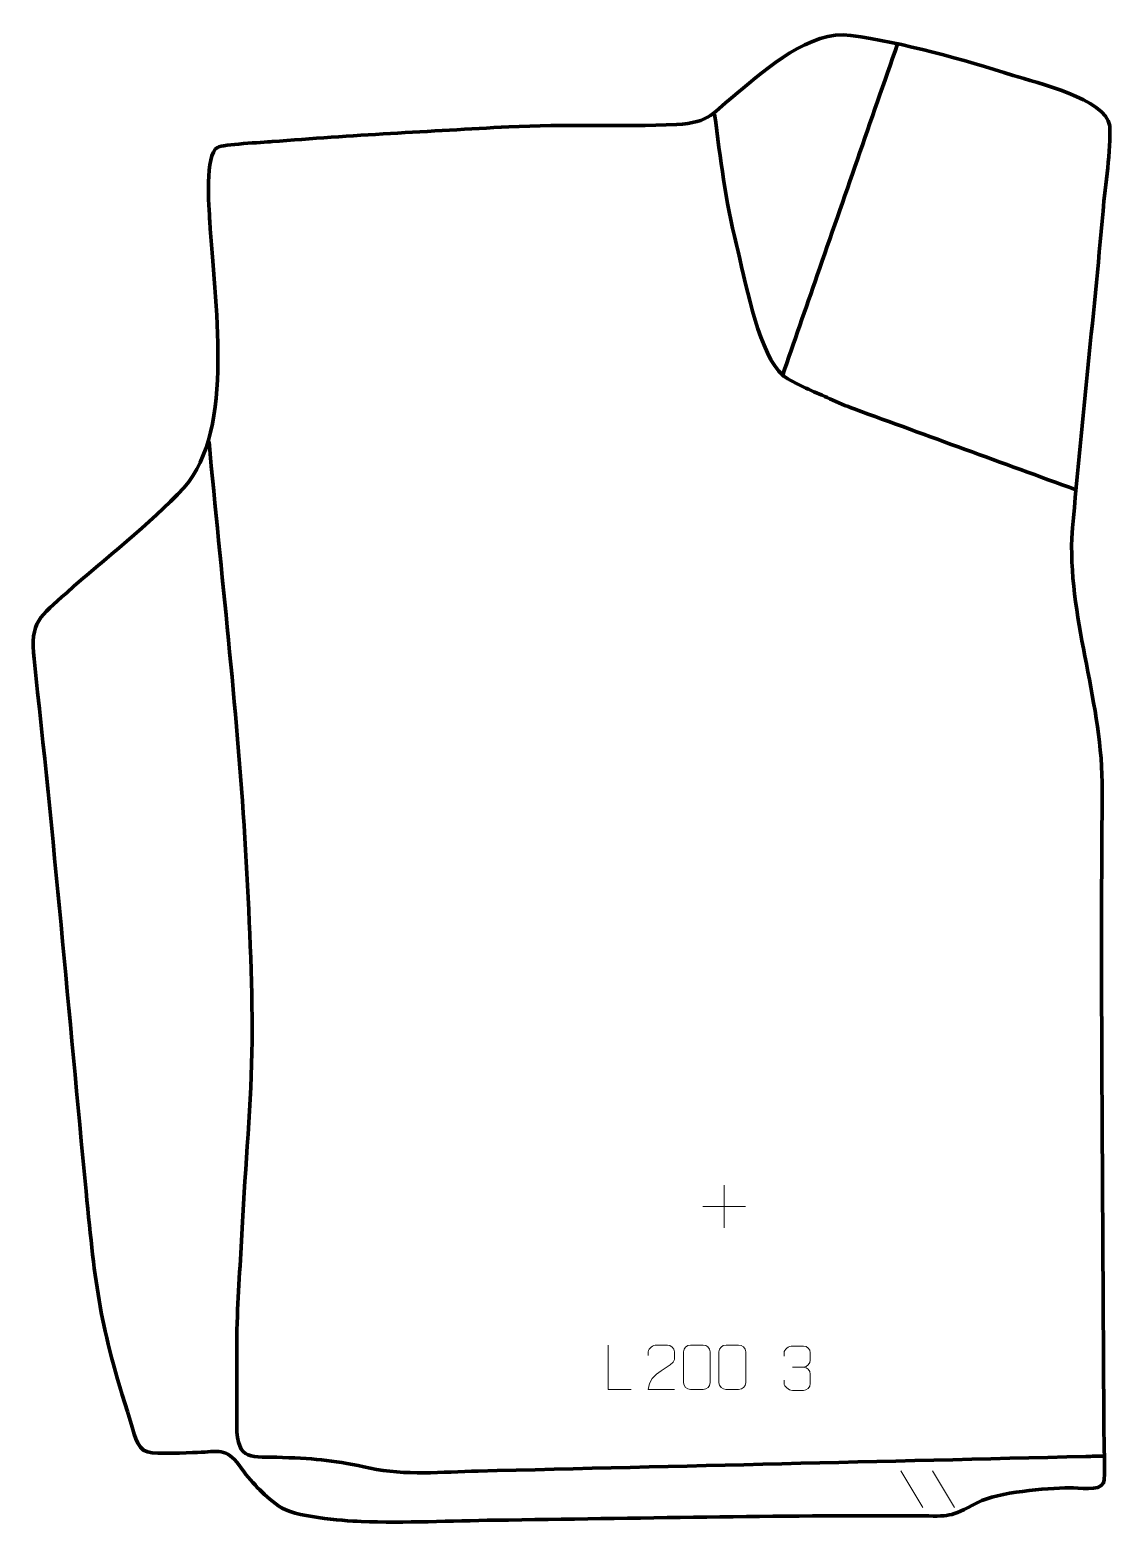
# Model space of a CAD drawing. Header units: millimetres. Extents: x -677 to -68, y 28 to 868.
import ezdxf

# ---------------------------------------------------------------- set-up
doc = ezdxf.new("R2010")
doc.units = ezdxf.units.MM
doc.header["$MEASUREMENT"] = 0
doc.layers.add('layer 2', color=7, linetype='Continuous')
doc.layers.add('layer 3', color=7, linetype='Continuous')

msp = doc.modelspace()

# ---------------------------------------------------------------- linework, layer by layer
at = {"layer": 'layer 2', "color": 142, "lineweight": 158}
for points, knots in [([(-253.2173, 673.5226), (-246.6668, 692.3955), (-240.1163, 711.2683), (-233.5658, 730.1412), (-233.5658, 730.1412), (-218.4996, 773.5487), (-203.4335, 816.9564), (-188.3673, 860.3639)], [0, 0, 0, 0, 0.33333333, 0.33333333, 0.33333333, 0.33333333, 1, 1, 1, 1]), ([(-291.387, 820.7997), (-287.9304, 795.1051), (-285.3566, 772.6864), (-279.0961, 747.2919), (-279.0961, 747.2919), (-274.348, 728.0322), (-267.635, 690.6994), (-255.219, 676.0989), (-255.219, 676.0989), (-254.2136, 674.9771), (-253.4262, 674.2871), (-252.2908, 673.321), (-252.2908, 673.321), (-252.2908, 673.321), (-251.2041, 672.534), (-251.2041, 672.534), (-251.2041, 672.534), (-251.2041, 672.534), (-250.1167, 671.8223), (-250.1167, 671.8223), (-250.1167, 671.8223), (-243.0782, 667.68), (-234.0457, 664.0208), (-226.5054, 660.5727), (-226.5054, 660.5727), (-221.9026, 658.4476), (-217.5023, 656.6183), (-212.747, 654.855), (-212.747, 654.855), (-171.1467, 639.69), (-129.5464, 624.5251), (-87.9461, 609.3601)], [0, 0, 0, 0, 0.11111111, 0.11111111, 0.11111111, 0.11111111, 0.22222222, 0.22222222, 0.22222222, 0.22222222, 0.33333333, 0.33333333, 0.33333333, 0.33333333, 0.44444444, 0.44444444, 0.44444444, 0.44444444, 0.55555556, 0.55555556, 0.55555556, 0.55555556, 0.66666667, 0.66666667, 0.66666667, 0.66666667, 0.77777778, 0.77777778, 0.77777778, 0.77777778, 1, 1, 1, 1]), ([(-575.9409, 636.5321), (-569.1252, 562.4995), (-560.3185, 487.5103), (-555.7135, 413.419), (-555.7135, 413.419), (-553.616, 378.0802), (-551.8362, 340.9383), (-551.6779, 305.578), (-551.6779, 305.578), (-551.5246, 271.3399), (-555.0251, 235.2848), (-556.8934, 200.8866), (-556.8934, 200.8866), (-557.9152, 182.0728), (-559.1026, 163.151), (-559.9953, 144.3472), (-559.9953, 144.3472), (-560.6616, 123.7358), (-560.0343, 103.2994), (-560.3542, 82.7297), (-560.3542, 82.7297), (-559.9236, 62.0213), (-552.378, 65.509), (-534.497, 64.8414), (-534.497, 64.8414), (-515.0364, 64.1097), (-504.3797, 63.0196), (-485.2717, 58.8361), (-485.2717, 58.8361), (-465.6528, 54.5408), (-444.4982, 56.7049), (-424.4387, 57.1831), (-424.4387, 57.1831), (-310.4376, 59.902), (-196.4371, 62.6497), (-82.4363, 65.3837), (-82.4363, 65.3837), (-82.4363, 65.3837), (-80.9363, 65.4197), (-80.9363, 65.4197), (-80.9363, 65.4197), (-77.9361, 65.4916), (-74.9358, 65.5636), (-71.9357, 65.6355)], [0, 0, 0, 0, 0.08333333, 0.08333333, 0.08333333, 0.08333333, 0.16666667, 0.16666667, 0.16666667, 0.16666667, 0.25, 0.25, 0.25, 0.25, 0.33333333, 0.33333333, 0.33333333, 0.33333333, 0.41666667, 0.41666667, 0.41666667, 0.41666667, 0.5, 0.5, 0.5, 0.5, 0.58333333, 0.58333333, 0.58333333, 0.58333333, 0.66666667, 0.66666667, 0.66666667, 0.66666667, 0.75, 0.75, 0.75, 0.75, 0.83333333, 0.83333333, 0.83333333, 0.83333333, 1, 1, 1, 1])]:
    msp.add_open_spline(points, degree=3, knots=knots, dxfattribs=at)
at = {"layer": 'layer 2', "color": 250, "lineweight": 9}
for points in [[(-286.0334, 218.0423), (-286.0334, 218.0423), (-286.0334, 194.0644), (-286.0334, 194.0644)], [(-298.0223, 206.0533), (-298.0223, 206.0533), (-274.0444, 206.0533), (-274.0444, 206.0533)], [(-247.5371, 115.6092), (-247.5371, 115.6092), (-241.3407, 115.6092), (-241.3407, 115.6092)], [(-186.4704, 57.3059), (-186.4704, 57.3059), (-174.1061, 36.7616), (-174.1061, 36.7616)], [(-168.7405, 57.3059), (-168.7405, 57.3059), (-156.3762, 36.7616), (-156.3762, 36.7616)]]:
    msp.add_open_spline(points, degree=3, dxfattribs=at)
for points, knots in [([(-338.3916, 103.1324), (-338.3916, 103.1324), (-351.3407, 103.1324), (-351.3407, 103.1324), (-351.3407, 103.1324), (-351.3407, 103.1324), (-351.3407, 128.086), (-351.3407, 128.086)], [0, 0, 0, 0, 0.33333333, 0.33333333, 0.33333333, 0.33333333, 1, 1, 1, 1]), ([(-313.9693, 103.1221), (-318.8837, 103.1224), (-323.7981, 103.1224), (-328.7122, 103.1221), (-328.7122, 103.1221), (-328.7122, 113.0544), (-314.0612, 115.6956), (-313.9693, 120.0059), (-313.9693, 120.0059), (-313.9696, 121.43), (-313.9696, 122.8537), (-313.9693, 124.277), (-313.9693, 124.277), (-313.9862, 126.3541), (-316.109, 128.0789), (-317.78, 128.0962), (-317.78, 128.0962), (-319.8532, 128.0958), (-321.9261, 128.0958), (-323.9985, 128.0962), (-323.9985, 128.0962), (-325.8206, 128.1127), (-328.6453, 126.3206), (-328.7122, 124.227), (-328.7122, 124.227), (-328.7122, 124.227), (-328.7122, 122.1722), (-328.7122, 122.1722)], [0, 0, 0, 0, 0.125, 0.125, 0.125, 0.125, 0.25, 0.25, 0.25, 0.25, 0.375, 0.375, 0.375, 0.375, 0.5, 0.5, 0.5, 0.5, 0.625, 0.625, 0.625, 0.625, 0.75, 0.75, 0.75, 0.75, 1, 1, 1, 1]), ([(-304.9214, 128.1085), (-302.5553, 128.1085), (-300.1888, 128.1085), (-297.8223, 128.1085), (-297.8223, 128.1085), (-295.8418, 128.1441), (-293.8158, 126.6498), (-293.7887, 124.2077), (-293.7887, 124.2077), (-293.7891, 118.4503), (-293.7891, 112.6925), (-293.7887, 106.9343), (-293.7887, 106.9343), (-293.9308, 104.6067), (-295.6372, 103.1244), (-297.8223, 103.1136), (-297.8223, 103.1136), (-300.1947, 103.114), (-302.5671, 103.114), (-304.9391, 103.1136), (-304.9391, 103.1136), (-306.8976, 103.008), (-308.904, 104.8959), (-308.8926, 106.9169), (-308.8926, 106.9169), (-308.8922, 112.6975), (-308.8922, 118.4778), (-308.8926, 124.2576), (-308.8926, 124.2576), (-308.8883, 126.3996), (-307.1112, 128.1221), (-304.9214, 128.1085)], [0, 0, 0, 0, 0.11111111, 0.11111111, 0.11111111, 0.11111111, 0.22222222, 0.22222222, 0.22222222, 0.22222222, 0.33333333, 0.33333333, 0.33333333, 0.33333333, 0.44444444, 0.44444444, 0.44444444, 0.44444444, 0.55555556, 0.55555556, 0.55555556, 0.55555556, 0.66666667, 0.66666667, 0.66666667, 0.66666667, 0.77777778, 0.77777778, 0.77777778, 0.77777778, 1, 1, 1, 1]), ([(-284.9214, 128.1085), (-282.5553, 128.1085), (-280.1888, 128.1085), (-277.8223, 128.1085), (-277.8223, 128.1085), (-275.8418, 128.1441), (-273.8158, 126.6498), (-273.7887, 124.2077), (-273.7887, 124.2077), (-273.7891, 118.4503), (-273.7891, 112.6925), (-273.7887, 106.9343), (-273.7887, 106.9343), (-273.9308, 104.6067), (-275.6372, 103.1244), (-277.8223, 103.1136), (-277.8223, 103.1136), (-280.1947, 103.114), (-282.5671, 103.114), (-284.9391, 103.1136), (-284.9391, 103.1136), (-286.8976, 103.008), (-288.904, 104.8959), (-288.8926, 106.9169), (-288.8926, 106.9169), (-288.8922, 112.6975), (-288.8922, 118.4778), (-288.8926, 124.2576), (-288.8926, 124.2576), (-288.8883, 126.3996), (-287.1112, 128.1221), (-284.9214, 128.1085)], [0, 0, 0, 0, 0.11111111, 0.11111111, 0.11111111, 0.11111111, 0.22222222, 0.22222222, 0.22222222, 0.22222222, 0.33333333, 0.33333333, 0.33333333, 0.33333333, 0.44444444, 0.44444444, 0.44444444, 0.44444444, 0.55555556, 0.55555556, 0.55555556, 0.55555556, 0.66666667, 0.66666667, 0.66666667, 0.66666667, 0.77777778, 0.77777778, 0.77777778, 0.77777778, 1, 1, 1, 1]), ([(-252.2468, 121.8544), (-252.2468, 121.8544), (-252.2468, 123.7116), (-252.2468, 123.7116), (-252.2468, 123.7116), (-252.2611, 125.4535), (-249.5966, 127.5716), (-247.5375, 127.5489), (-247.5375, 127.5489), (-245.4734, 127.5489), (-243.4094, 127.5489), (-241.3457, 127.5489), (-241.3457, 127.5489), (-239.1512, 127.5577), (-237.5529, 125.7109), (-237.5085, 123.7988), (-237.5085, 123.7988), (-237.5089, 122.3637), (-237.5089, 120.9286), (-237.5085, 119.4931), (-237.5085, 119.4931), (-237.5571, 117.8396), (-239.1597, 115.6096), (-241.358, 115.6196), (-241.358, 115.6196), (-239.1543, 115.6084), (-237.5463, 113.8052), (-237.4923, 111.7457), (-237.4923, 111.7457), (-237.4927, 109.961), (-237.4927, 108.1763), (-237.4923, 106.3912), (-237.4923, 106.3912), (-237.4822, 104.3298), (-239.5371, 102.5667), (-241.358, 102.5748), (-241.358, 102.5748), (-243.4233, 102.5751), (-245.4885, 102.5751), (-247.5541, 102.5748), (-247.5541, 102.5748), (-249.7227, 102.5863), (-252.2537, 104.9865), (-252.2723, 106.4483), (-252.2723, 106.4483), (-252.2723, 106.4483), (-252.2723, 108.3569), (-252.2723, 108.3569)], [0, 0, 0, 0, 0.07692308, 0.07692308, 0.07692308, 0.07692308, 0.15384615, 0.15384615, 0.15384615, 0.15384615, 0.23076923, 0.23076923, 0.23076923, 0.23076923, 0.30769231, 0.30769231, 0.30769231, 0.30769231, 0.38461538, 0.38461538, 0.38461538, 0.38461538, 0.46153846, 0.46153846, 0.46153846, 0.46153846, 0.53846154, 0.53846154, 0.53846154, 0.53846154, 0.61538462, 0.61538462, 0.61538462, 0.61538462, 0.69230769, 0.69230769, 0.69230769, 0.69230769, 0.76923077, 0.76923077, 0.76923077, 0.76923077, 0.84615385, 0.84615385, 0.84615385, 0.84615385, 1, 1, 1, 1])]:
    msp.add_open_spline(points, degree=3, knots=knots, dxfattribs=at)
at = {"layer": 'layer 3', "color": 242, "lineweight": 158}
msp.add_open_spline([(-407.2541, 813.638), (-375.6597, 815.1285), (-344.0549, 813.5866), (-312.733, 814.9178), (-312.733, 814.9178), (-293.7244, 815.968), (-292.4942, 821.4759), (-278.4699, 832.8302), (-278.4699, 832.8302), (-261.7221, 846.4198), (-237.7324, 868.1877), (-214.6258, 865.0711), (-214.6258, 865.0711), (-185.6115, 861.1575), (-151.0764, 851.3486), (-123.2304, 842.5292), (-123.2304, 842.5292), (-110.5004, 838.6091), (-71.0062, 829.2808), (-68.9541, 814.1937), (-68.9541, 814.1937), (-68.1486, 800.3168), (-71.4792, 780.7811), (-72.7268, 766.236), (-72.7268, 766.236), (-78.0706, 704.8569), (-85.2709, 643.4381), (-90.3144, 582.1298), (-90.3144, 582.1298), (-91.7149, 533.5067), (-72.724, 489.4755), (-73.1803, 439.9333), (-73.1803, 439.9333), (-74.2509, 322.2243), (-72.6603, 204.5243), (-72.3122, 86.8167), (-72.3122, 86.8167), (-72.3063, 84.815), (-72.3006, 82.8133), (-72.2947, 80.8116), (-72.2947, 80.8116), (-72.2294, 76.1863), (-71.3216, 52.9831), (-72.4433, 50.4966), (-72.4433, 50.4966), (-74.6691, 45.5626), (-86.5127, 47.7616), (-91.5231, 47.7308), (-91.5231, 47.7308), (-104.9701, 47.4667), (-131.5483, 45.5053), (-143.2072, 39.5081), (-143.2072, 39.5081), (-159.9745, 30.8832), (-158.0903, 31.8464), (-176.888, 31.9699), (-176.888, 31.9699), (-255.9762, 32.3662), (-335.6361, 30.5779), (-414.7708, 29.5308), (-414.7708, 29.5308), (-439.6051, 29.1707), (-465.6275, 27.8746), (-490.3376, 28.774), (-490.3376, 28.774), (-501.099, 29.3118), (-528.4083, 31.3296), (-536.595, 37.4082), (-536.595, 37.4082), (-546.1846, 44.6623), (-551.9405, 50.7074), (-558.9895, 60.4052), (-558.9895, 60.4052), (-566.2732, 70.4259), (-570.8812, 68.1412), (-582.3923, 67.6656), (-582.3923, 67.6656), (-588.8329, 67.3995), (-604.8658, 66.5406), (-610.5512, 67.9123), (-610.5512, 67.9123), (-617.0879, 70), (-618.4367, 79.5559), (-620.2661, 85.6489), (-620.2661, 85.6489), (-637.6398, 139.9705), (-639.8276, 159.6515), (-645.1174, 214.7724), (-645.1174, 214.7724), (-654.7835, 314.7261), (-663.3039, 414.3198), (-674.4466, 514.1752), (-674.4466, 514.1752), (-676.7822, 535.1053), (-671.0398, 537.9263), (-656.06, 551.4803), (-656.06, 551.4803), (-634.5895, 570.6039), (-609.4882, 589.7999), (-590.0135, 610.5858), (-590.0135, 610.5858), (-560.7445, 643.7933), (-573.1582, 716.5434), (-575.4978, 760.3247), (-575.4978, 760.3247), (-575.9433, 768.3069), (-578.3603, 797.9471), (-571.1628, 802.026), (-571.1628, 802.026), (-568.0634, 803.7826), (-545.7141, 804.8666), (-540.3657, 805.2945), (-540.3657, 805.2945), (-496.0532, 808.8399), (-451.6368, 811.1623), (-407.2541, 813.638)], degree=3, knots=[0, 0, 0, 0, 0.03333333, 0.03333333, 0.03333333, 0.03333333, 0.06666667, 0.06666667, 0.06666667, 0.06666667, 0.1, 0.1, 0.1, 0.1, 0.13333333, 0.13333333, 0.13333333, 0.13333333, 0.16666667, 0.16666667, 0.16666667, 0.16666667, 0.2, 0.2, 0.2, 0.2, 0.23333333, 0.23333333, 0.23333333, 0.23333333, 0.26666667, 0.26666667, 0.26666667, 0.26666667, 0.3, 0.3, 0.3, 0.3, 0.33333333, 0.33333333, 0.33333333, 0.33333333, 0.36666667, 0.36666667, 0.36666667, 0.36666667, 0.4, 0.4, 0.4, 0.4, 0.43333333, 0.43333333, 0.43333333, 0.43333333, 0.46666667, 0.46666667, 0.46666667, 0.46666667, 0.5, 0.5, 0.5, 0.5, 0.53333333, 0.53333333, 0.53333333, 0.53333333, 0.56666667, 0.56666667, 0.56666667, 0.56666667, 0.6, 0.6, 0.6, 0.6, 0.63333333, 0.63333333, 0.63333333, 0.63333333, 0.66666667, 0.66666667, 0.66666667, 0.66666667, 0.7, 0.7, 0.7, 0.7, 0.73333333, 0.73333333, 0.73333333, 0.73333333, 0.76666667, 0.76666667, 0.76666667, 0.76666667, 0.8, 0.8, 0.8, 0.8, 0.83333333, 0.83333333, 0.83333333, 0.83333333, 0.86666667, 0.86666667, 0.86666667, 0.86666667, 0.9, 0.9, 0.9, 0.9, 0.93333333, 0.93333333, 0.93333333, 0.93333333, 1, 1, 1, 1], dxfattribs=at)

doc.saveas('drawing.dxf')
